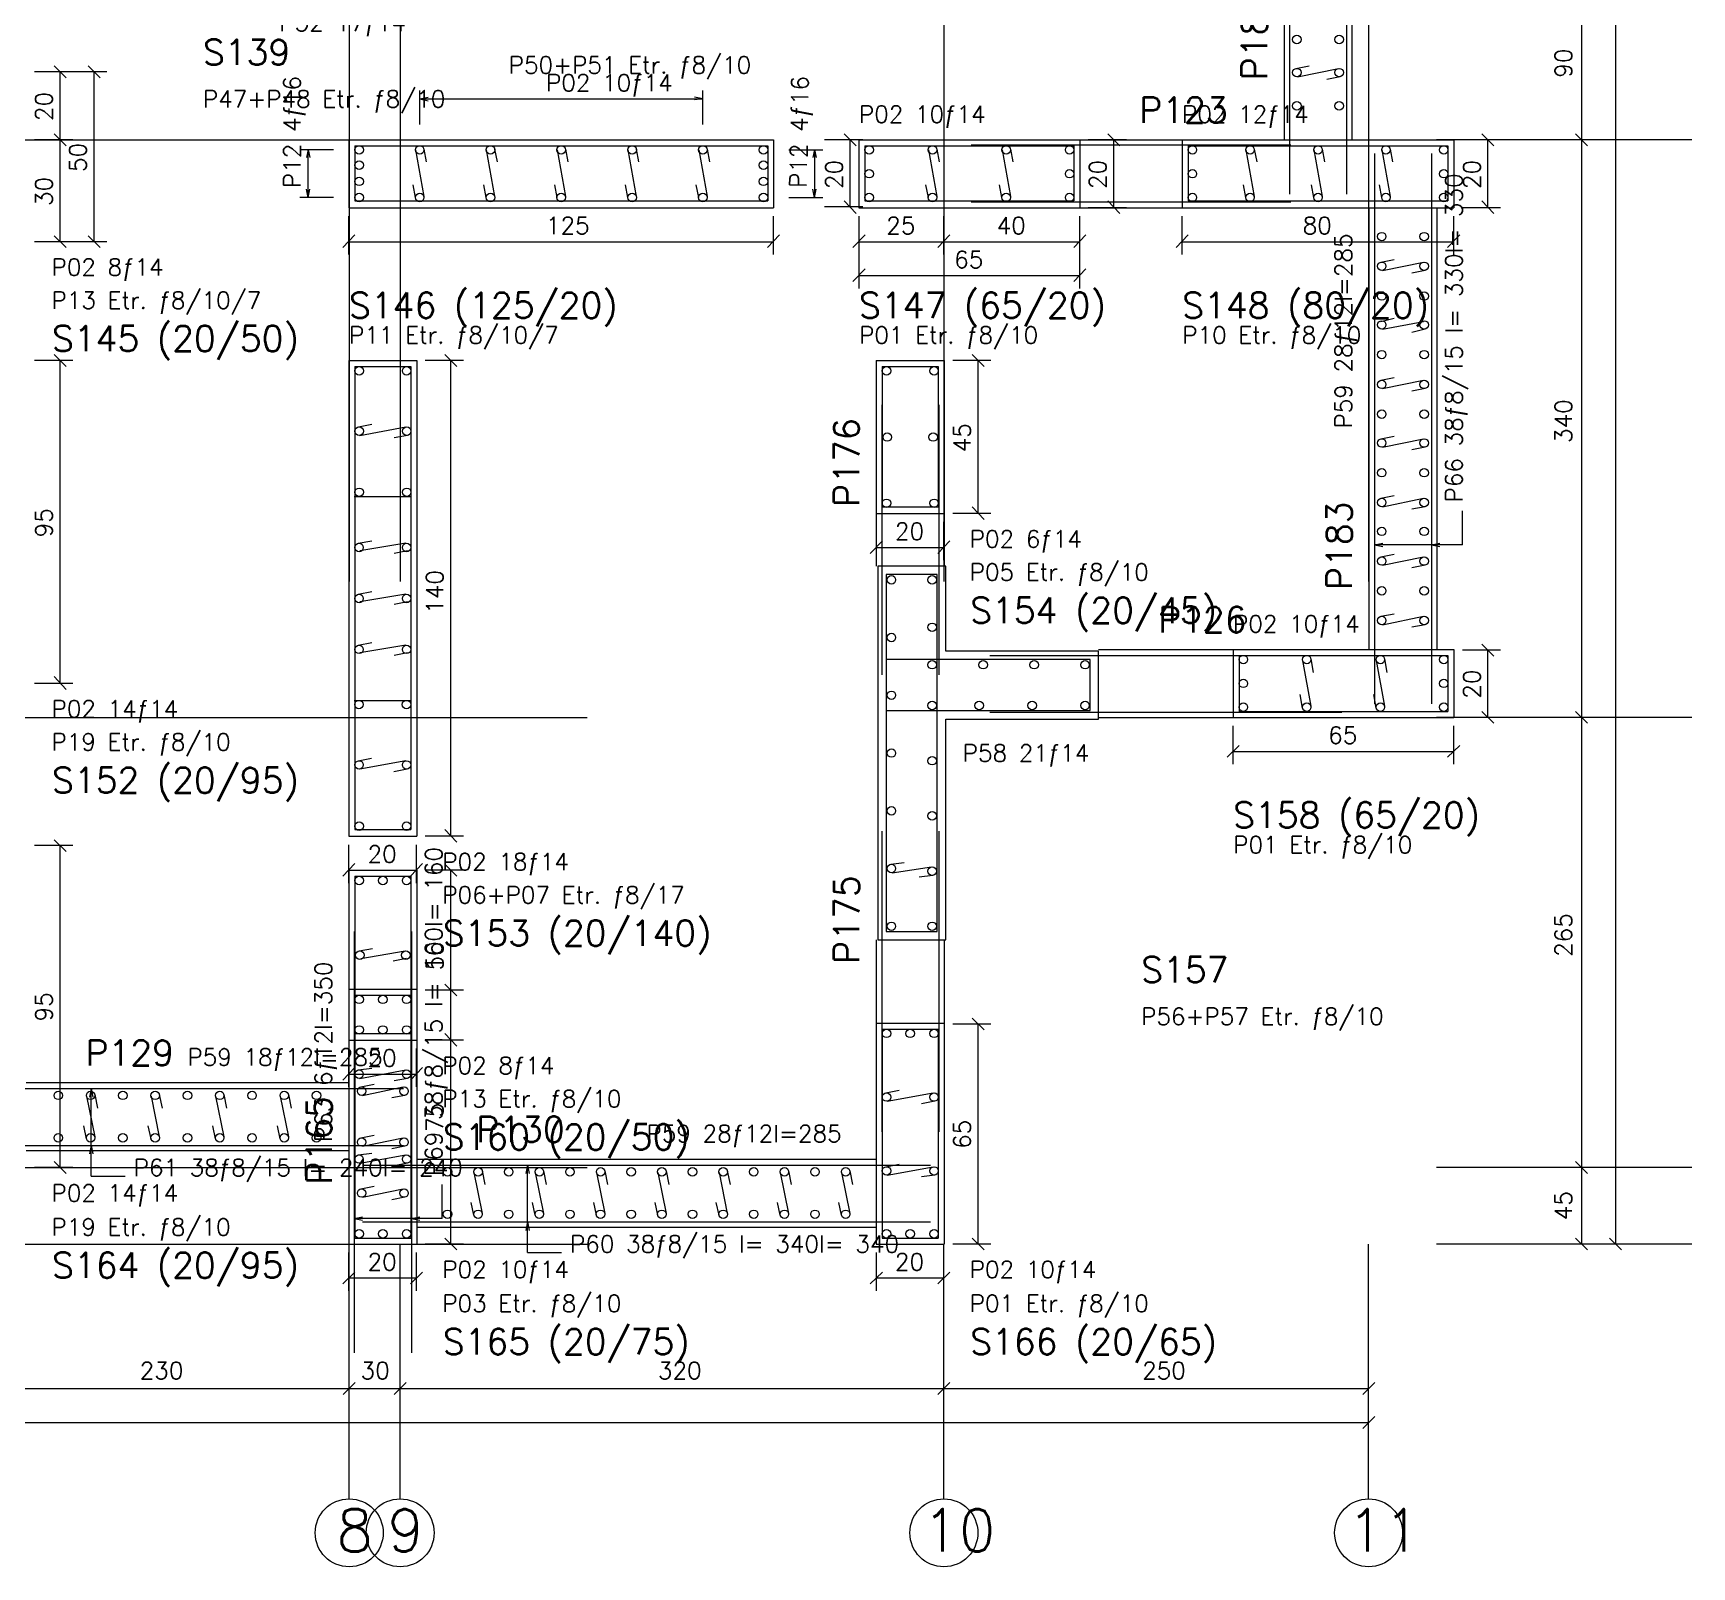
# Model space of a CAD drawing. Header units: inches. Extents: x -0.21 to 0.83, y 0.75 to 2.02.
# Drawn here: x 0.1366 to 0.3319, y 1.4844 to 1.665 of the extents above; entities that cross this region are included whole.
import ezdxf

# ---------------------------------------------------------------- set-up
doc = ezdxf.new("R2010")
doc.units = ezdxf.units.IN
doc.header["$MEASUREMENT"] = 0
doc.linetypes.add('CENTER', pattern=[0.0065, 0.002, -0.001, 0.0005, -0.001, 0.002])
for name, color, linetype, lineweight in [('DONATI', 84, 'Continuous', 0), ('OLCU', 1, 'Continuous', 0), ('PENC2', 1, 'Continuous', 0), ('PENC3', 5, 'Continuous', 0), ('PENC4', 84, 'Continuous', 0), ('PEND2', 1, 'CENTER', 0)]:
    doc.layers.add(name, color=color, linetype=linetype, lineweight=lineweight)
doc.styles.add('RomanSTA', font='RomanSTA')

msp = doc.modelspace()

# ---------------------------------------------------------------- linework, layer by layer
at = {"layer": 'DONATI', "linetype": 'Continuous'}
for p, q in [((0.2845, 1.71382), (0.2845, 1.64602)), ((0.29122, 1.71382), (0.29122, 1.64602)), ((0.24702, 1.65182), (0.28466, 1.65182)), ((0.17449, 1.65172), (0.17449, 1.64522)), ((0.17449, 1.65172), (0.22308, 1.65172)), ((0.22308, 1.65172), (0.22308, 1.64522)), ((0.23453, 1.65172), (0.23453, 1.64522)), ((0.23453, 1.65172), (0.25912, 1.65172)), ((0.25912, 1.65172), (0.25912, 1.64522)), ((0.27257, 1.65172), (0.27257, 1.64522)), ((0.27257, 1.65172), (0.30316, 1.65172)), ((0.2945, 1.65082), (0.2945, 1.58602)), ((0.30122, 1.65082), (0.30122, 1.58602)), ((0.30316, 1.65172), (0.30316, 1.64522)), ((0.17449, 1.64522), (0.22308, 1.64522)), ((0.23453, 1.64522), (0.25912, 1.64522)), ((0.24702, 1.64512), (0.28466, 1.64512)), ((0.27257, 1.64522), (0.30316, 1.64522)), ((0.17449, 1.62572), (0.17449, 1.57122)), ((0.17449, 1.62572), (0.18108, 1.62572)), ((0.18108, 1.62572), (0.18108, 1.57122)), ((0.23657, 1.62572), (0.23657, 1.60922)), ((0.23657, 1.62572), (0.24316, 1.62572)), ((0.24316, 1.62572), (0.24316, 1.60922)), ((0.2365, 1.62122), (0.2365, 1.58942)), ((0.24322, 1.62122), (0.24322, 1.58942)), ((0.17442, 1.61042), (0.18114, 1.61042)), ((0.23657, 1.60922), (0.24316, 1.60922)), ((0.24304, 1.60122), (0.23704, 1.60122)), ((0.23704, 1.60122), (0.23704, 1.55922)), ((0.24304, 1.55922), (0.24304, 1.60122)), ((0.24924, 1.59172), (0.29066, 1.59172)), ((0.27857, 1.59172), (0.27857, 1.58512)), ((0.27857, 1.59172), (0.30316, 1.59172)), ((0.30316, 1.59172), (0.30316, 1.58512)), ((0.26104, 1.59122), (0.23704, 1.59122)), ((0.26104, 1.58522), (0.26104, 1.59122)), ((0.17442, 1.58642), (0.18114, 1.58642)), ((0.23704, 1.58522), (0.26104, 1.58522)), ((0.24924, 1.58502), (0.29066, 1.58502)), ((0.27857, 1.58512), (0.30316, 1.58512)), ((0.17449, 1.57122), (0.18108, 1.57122)), ((0.2365, 1.57102), (0.2365, 1.53562)), ((0.24322, 1.57102), (0.24322, 1.53562)), ((0.17449, 1.56572), (0.17449, 1.54722)), ((0.17449, 1.56572), (0.18108, 1.56572)), ((0.18108, 1.56572), (0.18108, 1.54722)), ((0.17442, 1.55922), (0.17442, 1.50962)), ((0.18114, 1.55922), (0.18114, 1.50962)), ((0.23704, 1.55922), (0.24304, 1.55922)), ((0.17449, 1.55172), (0.17449, 1.52312)), ((0.17449, 1.55172), (0.18108, 1.55172)), ((0.18108, 1.55172), (0.18108, 1.52312)), ((0.17449, 1.54722), (0.18108, 1.54722)), ((0.23657, 1.54772), (0.23657, 1.52312)), ((0.23657, 1.54772), (0.24316, 1.54772)), ((0.24316, 1.54772), (0.24316, 1.52312)), ((0.12938, 1.54072), (0.18022, 1.54072)), ((0.12938, 1.53402), (0.18022, 1.53402)), ((0.17538, 1.53172), (0.24226, 1.53172)), ((0.17538, 1.52502), (0.24226, 1.52502)), ((0.17449, 1.52312), (0.18108, 1.52312)), ((0.23657, 1.52312), (0.24316, 1.52312))]:
    msp.add_line(p, q, dxfattribs=at)
at = {"layer": 'DONATI'}
for centre in [(0.28536, 1.66422), (0.29036, 1.66422), (0.28536, 1.66032), (0.29036, 1.66032), (0.28536, 1.65642), (0.29036, 1.65642), (0.17499, 1.65122), (0.17499, 1.64942), (0.18212, 1.65122), (0.19045, 1.65122), (0.19878, 1.65122), (0.20712, 1.65122), (0.21545, 1.65122), (0.22258, 1.65122), (0.22258, 1.64942), (0.23503, 1.65122), (0.24249, 1.65122), (0.25116, 1.65122), (0.25862, 1.65122), (0.27307, 1.65122), (0.27986, 1.65122), (0.28786, 1.65122), (0.29586, 1.65122), (0.30266, 1.65122), (0.17499, 1.64752), (0.22258, 1.64752), (0.23503, 1.64842), (0.25862, 1.64842), (0.27307, 1.64842), (0.30266, 1.64842), (0.17499, 1.64562), (0.18212, 1.64562), (0.19045, 1.64562), (0.19878, 1.64562), (0.20712, 1.64562), (0.21545, 1.64562), (0.22258, 1.64562), (0.23503, 1.64562), (0.24249, 1.64562), (0.25116, 1.64562), (0.25862, 1.64562), (0.27307, 1.64562), (0.27986, 1.64562), (0.28786, 1.64562), (0.29586, 1.64562), (0.30266, 1.64562), (0.29536, 1.64102), (0.30036, 1.64102), (0.29536, 1.63752), (0.30036, 1.63752), (0.29536, 1.63402), (0.30036, 1.63402), (0.29536, 1.63062), (0.30036, 1.63062), (0.29536, 1.62712), (0.30036, 1.62712), (0.17499, 1.62522), (0.18058, 1.62522), (0.23707, 1.62522), (0.24266, 1.62522), (0.29536, 1.62362), (0.30036, 1.62362), (0.29536, 1.62012), (0.30036, 1.62012), (0.17499, 1.61812), (0.18059, 1.61812), (0.23716, 1.61742), (0.24256, 1.61742), (0.29536, 1.61672), (0.30036, 1.61672), (0.29536, 1.61322), (0.30036, 1.61322), (0.175, 1.61092), (0.18059, 1.61092), (0.23707, 1.60962), (0.24266, 1.60962), (0.29536, 1.60972), (0.30036, 1.60972), (0.17498, 1.60442), (0.18058, 1.60442), (0.29536, 1.60632), (0.30036, 1.60632), (0.29536, 1.60282), (0.30036, 1.60282), (0.23764, 1.60062), (0.24244, 1.60062), (0.29536, 1.59932), (0.30036, 1.59932), (0.17498, 1.59842), (0.18058, 1.59842), (0.24244, 1.59502), (0.29536, 1.59582), (0.30036, 1.59582), (0.23764, 1.59382), (0.17498, 1.59242), (0.18058, 1.59242), (0.27907, 1.59122), (0.28653, 1.59122), (0.2952, 1.59122), (0.30266, 1.59122), (0.24244, 1.59062), (0.24844, 1.59062), (0.25444, 1.59062), (0.26044, 1.59062), (0.23764, 1.58702), (0.27907, 1.58842), (0.30266, 1.58842), (0.17497, 1.58592), (0.18057, 1.58592), (0.24244, 1.58582), (0.24798, 1.58582), (0.25421, 1.58582), (0.26044, 1.58582), (0.27907, 1.58562), (0.28653, 1.58562), (0.2952, 1.58562), (0.30266, 1.58562), (0.23764, 1.58022), (0.24244, 1.57932), (0.17498, 1.57882), (0.18058, 1.57882), (0.23764, 1.57342), (0.17499, 1.57162), (0.18058, 1.57162), (0.24244, 1.57282), (0.23764, 1.56662), (0.24244, 1.56632), (0.17499, 1.56522), (0.17778, 1.56522), (0.18058, 1.56522), (0.23764, 1.55982), (0.24244, 1.55982), (0.17508, 1.55642), (0.18048, 1.55642), (0.17499, 1.55122), (0.17778, 1.55122), (0.18058, 1.55122), (0.17499, 1.54762), (0.17778, 1.54762), (0.18058, 1.54762), (0.23707, 1.54722), (0.23986, 1.54722), (0.24266, 1.54722), (0.17498, 1.54242), (0.18058, 1.54242), (0.17528, 1.54042), (0.18028, 1.54042), (0.13958, 1.53992), (0.14338, 1.53992), (0.14718, 1.53992), (0.15098, 1.53992), (0.15478, 1.53992), (0.15858, 1.53992), (0.16238, 1.53992), (0.16618, 1.53992), (0.16998, 1.53992), (0.23706, 1.53972), (0.24266, 1.53972), (0.13958, 1.53492), (0.14338, 1.53492), (0.14718, 1.53492), (0.15098, 1.53492), (0.15478, 1.53492), (0.15858, 1.53492), (0.16238, 1.53492), (0.16618, 1.53492), (0.16998, 1.53492), (0.17528, 1.53442), (0.18028, 1.53442), (0.17498, 1.53242), (0.18058, 1.53242), (0.18539, 1.53092), (0.189, 1.53092), (0.1926, 1.53092), (0.19621, 1.53092), (0.19981, 1.53092), (0.20342, 1.53092), (0.20702, 1.53092), (0.21063, 1.53092), (0.21423, 1.53092), (0.21784, 1.53092), (0.22144, 1.53092), (0.22505, 1.53092), (0.22865, 1.53092), (0.23226, 1.53092), (0.23706, 1.53102), (0.24266, 1.53102), (0.17528, 1.52842), (0.18028, 1.52842), (0.18539, 1.52592), (0.18899, 1.52592), (0.1926, 1.52592), (0.1962, 1.52592), (0.19981, 1.52592), (0.20341, 1.52592), (0.20702, 1.52592), (0.21063, 1.52592), (0.21423, 1.52592), (0.21784, 1.52592), (0.22144, 1.52592), (0.22505, 1.52592), (0.22865, 1.52592), (0.23226, 1.52592), (0.17499, 1.52362), (0.17778, 1.52362), (0.18058, 1.52362), (0.23707, 1.52362), (0.23986, 1.52362), (0.24266, 1.52362)]:
    msp.add_circle(centre, 0.0005, dxfattribs=at)
at = {"layer": 'OLCU', "linetype": 'Continuous'}
for p, q in [((0.32286, 1.90042), (0.32286, 1.52242)), ((0.31886, 1.67042), (0.31886, 1.65242)), ((0.14128, 1.66042), (0.13678, 1.66042)), ((0.14049, 1.65972), (0.13908, 1.66112)), ((0.13978, 1.65242), (0.13978, 1.66042)), ((0.14528, 1.66042), (0.14078, 1.66042)), ((0.14449, 1.65972), (0.14308, 1.66112)), ((0.14378, 1.64042), (0.14378, 1.66042)), ((0.18212, 1.65422), (0.18212, 1.65822)), ((0.21545, 1.65422), (0.21545, 1.65822)), ((0.18212, 1.65722), (0.1831, 1.65742)), ((0.18212, 1.65722), (0.21545, 1.65722)), ((0.18212, 1.65722), (0.1831, 1.65702)), ((0.21545, 1.65722), (0.21447, 1.65742)), ((0.21545, 1.65722), (0.21447, 1.65712)), ((0.14128, 1.65242), (0.13678, 1.65242)), ((0.14049, 1.65172), (0.13908, 1.65312)), ((0.13978, 1.64042), (0.13978, 1.65242)), ((0.23428, 1.65242), (0.22978, 1.65242)), ((0.23349, 1.65172), (0.23208, 1.65312)), ((0.23278, 1.64452), (0.23278, 1.65242)), ((0.26532, 1.65242), (0.26082, 1.65242)), ((0.26453, 1.65172), (0.26312, 1.65312)), ((0.26382, 1.64442), (0.26382, 1.65242)), ((0.30936, 1.65242), (0.30486, 1.65242)), ((0.30857, 1.65172), (0.30716, 1.65312)), ((0.30786, 1.64442), (0.30786, 1.65242)), ((0.32036, 1.65242), (0.31586, 1.65242)), ((0.31957, 1.65172), (0.31816, 1.65312)), ((0.31886, 1.65242), (0.31886, 1.58442)), ((0.17199, 1.65122), (0.16799, 1.65122)), ((0.16899, 1.65122), (0.16879, 1.65032)), ((0.16899, 1.64562), (0.16899, 1.65122)), ((0.16899, 1.65122), (0.16918, 1.65032)), ((0.22558, 1.65122), (0.22958, 1.65122)), ((0.22858, 1.65122), (0.22838, 1.65032)), ((0.22858, 1.65122), (0.22858, 1.64562)), ((0.22858, 1.65122), (0.22877, 1.65032)), ((0.16899, 1.64562), (0.16879, 1.64662)), ((0.16899, 1.64562), (0.16918, 1.64662)), ((0.22858, 1.64562), (0.22839, 1.64662)), ((0.22858, 1.64562), (0.22878, 1.64662)), ((0.17199, 1.64562), (0.16799, 1.64562)), ((0.22558, 1.64562), (0.22958, 1.64562)), ((0.23428, 1.64452), (0.22978, 1.64452)), ((0.23349, 1.64372), (0.23208, 1.64522)), ((0.26532, 1.64442), (0.26082, 1.64442)), ((0.26453, 1.64372), (0.26312, 1.64522)), ((0.30936, 1.64442), (0.30486, 1.64442)), ((0.30857, 1.64372), (0.30716, 1.64522)), ((0.17379, 1.63892), (0.17379, 1.64342)), ((0.22375, 1.63892), (0.22375, 1.64342)), ((0.23383, 1.63892), (0.23383, 1.64342)), ((0.24383, 1.63892), (0.24383, 1.64342)), ((0.25983, 1.63892), (0.25983, 1.64342)), ((0.27187, 1.63892), (0.27187, 1.64342)), ((0.30383, 1.63892), (0.30383, 1.64342)), ((0.14128, 1.64042), (0.13678, 1.64042)), ((0.14049, 1.63972), (0.13908, 1.64112)), ((0.14528, 1.64042), (0.14078, 1.64042)), ((0.14449, 1.63972), (0.14308, 1.64112)), ((0.17308, 1.63972), (0.1745, 1.64122)), ((0.17379, 1.64042), (0.22375, 1.64042)), ((0.22304, 1.63972), (0.22446, 1.64122)), ((0.23312, 1.63972), (0.23454, 1.64122)), ((0.23383, 1.64042), (0.24383, 1.64042)), ((0.24312, 1.63972), (0.24454, 1.64122)), ((0.24383, 1.64042), (0.25983, 1.64042)), ((0.25912, 1.63972), (0.26054, 1.64122)), ((0.27116, 1.63972), (0.27258, 1.64122)), ((0.27187, 1.64042), (0.30383, 1.64042)), ((0.30312, 1.63972), (0.30454, 1.64122)), ((0.23383, 1.63492), (0.23383, 1.63942)), ((0.25983, 1.63492), (0.25983, 1.63942)), ((0.23312, 1.63572), (0.23454, 1.63722)), ((0.23383, 1.63642), (0.25983, 1.63642)), ((0.25912, 1.63572), (0.26054, 1.63722)), ((0.14128, 1.62642), (0.13678, 1.62642)), ((0.14049, 1.62572), (0.13908, 1.62712)), ((0.13978, 1.58842), (0.13978, 1.62642)), ((0.18728, 1.62642), (0.18278, 1.62642)), ((0.18649, 1.62572), (0.18508, 1.62712)), ((0.18578, 1.57042), (0.18578, 1.62642)), ((0.24936, 1.62642), (0.24486, 1.62642)), ((0.24857, 1.62572), (0.24716, 1.62712)), ((0.24786, 1.60842), (0.24786, 1.62642)), ((0.24857, 1.60772), (0.24716, 1.60922)), ((0.23587, 1.60292), (0.23587, 1.60742)), ((0.24383, 1.60292), (0.24383, 1.60742)), ((0.24936, 1.60842), (0.24486, 1.60842)), ((0.23516, 1.60372), (0.23658, 1.60522)), ((0.24312, 1.60372), (0.24454, 1.60522)), ((0.2945, 1.60472), (0.29548, 1.60492)), ((0.30122, 1.60472), (0.3022, 1.60492)), ((0.23587, 1.60442), (0.24383, 1.60442)), ((0.2945, 1.60472), (0.29548, 1.60452)), ((0.30122, 1.60472), (0.3022, 1.60452)), ((0.30936, 1.59232), (0.30486, 1.59232)), ((0.30857, 1.59162), (0.30716, 1.59302)), ((0.30786, 1.58442), (0.30786, 1.59232)), ((0.14128, 1.58842), (0.13678, 1.58842)), ((0.14049, 1.58772), (0.13908, 1.58922)), ((0.30936, 1.58442), (0.30486, 1.58442)), ((0.30857, 1.58372), (0.30716, 1.58512)), ((0.32036, 1.58442), (0.31586, 1.58442)), ((0.31957, 1.58372), (0.31816, 1.58512)), ((0.31886, 1.58442), (0.31886, 1.53142)), ((0.27787, 1.57892), (0.27787, 1.58342)), ((0.30383, 1.57892), (0.30383, 1.58342)), ((0.27716, 1.57972), (0.27858, 1.58112)), ((0.27787, 1.58042), (0.30383, 1.58042)), ((0.30312, 1.57972), (0.30454, 1.58112)), ((0.14049, 1.56862), (0.13908, 1.57002)), ((0.18728, 1.57042), (0.18278, 1.57042)), ((0.18649, 1.56972), (0.18508, 1.57122)), ((0.14128, 1.56932), (0.13678, 1.56932)), ((0.13978, 1.53142), (0.13978, 1.56932)), ((0.17379, 1.56492), (0.17379, 1.56942)), ((0.18175, 1.56492), (0.18175, 1.56942)), ((0.17308, 1.56572), (0.1745, 1.56722)), ((0.17379, 1.56642), (0.18175, 1.56642)), ((0.18104, 1.56572), (0.18246, 1.56722)), ((0.18728, 1.56642), (0.18278, 1.56642)), ((0.18649, 1.56572), (0.18508, 1.56712)), ((0.18578, 1.54642), (0.18578, 1.56642)), ((0.18728, 1.55232), (0.18278, 1.55232)), ((0.18649, 1.55162), (0.18508, 1.55302)), ((0.18578, 1.52242), (0.18578, 1.55232)), ((0.24936, 1.54832), (0.24486, 1.54832)), ((0.24857, 1.54762), (0.24716, 1.54902)), ((0.24786, 1.52242), (0.24786, 1.54832)), ((0.18728, 1.54642), (0.18278, 1.54642)), ((0.18649, 1.54572), (0.18508, 1.54722)), ((0.17379, 1.54092), (0.17379, 1.54542)), ((0.18175, 1.54092), (0.18175, 1.54542)), ((0.17308, 1.54172), (0.1745, 1.54322)), ((0.18104, 1.54172), (0.18246, 1.54322)), ((0.14345, 1.54072), (0.14325, 1.53972)), ((0.14345, 1.54072), (0.14364, 1.53972)), ((0.17379, 1.54242), (0.18175, 1.54242)), ((0.14345, 1.53402), (0.14326, 1.53302)), ((0.14345, 1.53402), (0.14365, 1.53302)), ((0.14128, 1.53142), (0.13678, 1.53142)), ((0.14049, 1.53072), (0.13908, 1.53212)), ((0.19481, 1.53172), (0.19461, 1.53072)), ((0.19481, 1.53172), (0.195, 1.53072)), ((0.32036, 1.53142), (0.31586, 1.53142)), ((0.31957, 1.53072), (0.31816, 1.53212)), ((0.31886, 1.53142), (0.31886, 1.52242)), ((0.17442, 1.52542), (0.1754, 1.52562)), ((0.17442, 1.52542), (0.1754, 1.52522)), ((0.18114, 1.52542), (0.18212, 1.52562)), ((0.18114, 1.52542), (0.18212, 1.52522)), ((0.19481, 1.52502), (0.19462, 1.52402)), ((0.19481, 1.52502), (0.19501, 1.52402)), ((0.18649, 1.52172), (0.18508, 1.52312)), ((0.24857, 1.52172), (0.24716, 1.52312)), ((0.31957, 1.52172), (0.31816, 1.52312)), ((0.32357, 1.52172), (0.32216, 1.52312)), ((0.17379, 1.51692), (0.17379, 1.52142)), ((0.18175, 1.51692), (0.18175, 1.52142)), ((0.18728, 1.52242), (0.18278, 1.52242)), ((0.23587, 1.51692), (0.23587, 1.52142)), ((0.24383, 1.51692), (0.24383, 1.52142)), ((0.24936, 1.52242), (0.24486, 1.52242)), ((0.32036, 1.52242), (0.31586, 1.52242)), ((0.32436, 1.52242), (0.31986, 1.52242)), ((0.17308, 1.51772), (0.1745, 1.51912)), ((0.18104, 1.51772), (0.18246, 1.51912)), ((0.23516, 1.51772), (0.23658, 1.51912)), ((0.24312, 1.51772), (0.24454, 1.51912)), ((0.17379, 1.51842), (0.18175, 1.51842)), ((0.23587, 1.51842), (0.24383, 1.51842)), ((0.17382, 1.50392), (0.17382, 1.50842)), ((0.17982, 1.50392), (0.17982, 1.50842)), ((0.24382, 1.50392), (0.24382, 1.50842)), ((0.29382, 1.50392), (0.29382, 1.50842)), ((0.12782, 1.50542), (0.17382, 1.50542)), ((0.17312, 1.50472), (0.17453, 1.50612)), ((0.17382, 1.50542), (0.17982, 1.50542)), ((0.17912, 1.50472), (0.18053, 1.50612)), ((0.17982, 1.50542), (0.24382, 1.50542)), ((0.24312, 1.50472), (0.24453, 1.50612)), ((0.24382, 1.50542), (0.29382, 1.50542)), ((0.29312, 1.50472), (0.29453, 1.50612)), ((0.29382, 1.49992), (0.29382, 1.50442)), ((0.29312, 1.50072), (0.29453, 1.50212)), ((-0.09018, 1.50142), (0.29382, 1.50142))]:
    msp.add_line(p, q, dxfattribs=at)
at = {"layer": 'PENC2', "linetype": 'Continuous'}
for p, q in [((0.30486, 1.60472), (0.30486, 1.60872)), ((0.30486, 1.60472), (0.2945, 1.60472)), ((0.14345, 1.53042), (0.14345, 1.54072)), ((0.19481, 1.52142), (0.19481, 1.53172)), ((0.14345, 1.53042), (0.14745, 1.53042)), ((0.18478, 1.52542), (0.18478, 1.52942)), ((0.18478, 1.52542), (0.17442, 1.52542)), ((0.19481, 1.52142), (0.19881, 1.52142))]:
    msp.add_line(p, q, dxfattribs=at)
at = {"layer": 'PENC3', "linetype": 'Continuous'}
for p, q in [((0.28386, 1.70742), (0.28386, 1.65242)), ((0.29186, 1.70742), (0.29186, 1.65242)), ((0.28526, 1.66082), (0.28683, 1.66112)), ((0.28546, 1.65982), (0.29026, 1.66082)), ((0.29046, 1.65982), (0.2889, 1.65952)), ((0.17378, 1.65242), (0.17378, 1.64442)), ((0.17378, 1.65242), (0.22378, 1.65242)), ((0.22378, 1.65242), (0.22378, 1.64442)), ((0.23382, 1.65242), (0.23382, 1.64442)), ((0.23382, 1.65242), (0.25982, 1.65242)), ((0.25982, 1.65242), (0.25982, 1.64442)), ((0.25982, 1.65242), (0.27186, 1.65242)), ((0.27186, 1.65242), (0.27186, 1.64442)), ((0.27186, 1.65242), (0.30386, 1.65242)), ((0.30386, 1.65242), (0.30386, 1.64442)), ((0.18163, 1.65122), (0.18261, 1.64572)), ((0.18261, 1.65132), (0.18289, 1.64982)), ((0.18996, 1.65122), (0.19094, 1.64572)), ((0.19094, 1.65132), (0.19123, 1.64982)), ((0.19829, 1.65122), (0.19927, 1.64572)), ((0.19928, 1.65132), (0.19956, 1.64982)), ((0.20663, 1.65122), (0.20761, 1.64572)), ((0.20761, 1.65132), (0.20789, 1.64982)), ((0.21496, 1.65122), (0.21594, 1.64572)), ((0.21594, 1.65132), (0.21623, 1.64982)), ((0.242, 1.65122), (0.24298, 1.64572)), ((0.24298, 1.65132), (0.24327, 1.64982)), ((0.25067, 1.65122), (0.25165, 1.64572)), ((0.25165, 1.65132), (0.25194, 1.64982)), ((0.27937, 1.65122), (0.28035, 1.64572)), ((0.28036, 1.65132), (0.28064, 1.64982)), ((0.28737, 1.65122), (0.28835, 1.64572)), ((0.28836, 1.65132), (0.28864, 1.64982)), ((0.29537, 1.65122), (0.29635, 1.64572)), ((0.29636, 1.65132), (0.29664, 1.64982)), ((0.18162, 1.64562), (0.18134, 1.64712)), ((0.18996, 1.64562), (0.18967, 1.64712)), ((0.19829, 1.64562), (0.19801, 1.64712)), ((0.20662, 1.64562), (0.20634, 1.64712)), ((0.21496, 1.64562), (0.21467, 1.64712)), ((0.242, 1.64562), (0.24171, 1.64712)), ((0.25066, 1.64562), (0.25038, 1.64712)), ((0.27937, 1.64562), (0.27909, 1.64712)), ((0.28737, 1.64562), (0.28709, 1.64712)), ((0.29537, 1.64562), (0.29509, 1.64712)), ((0.17378, 1.64442), (0.22378, 1.64442)), ((0.23382, 1.64442), (0.25982, 1.64442)), ((0.25982, 1.64442), (0.27186, 1.64442)), ((0.27186, 1.64442), (0.30386, 1.64442)), ((0.29386, 1.64442), (0.29386, 1.59242)), ((0.30186, 1.64442), (0.30186, 1.59242)), ((0.29526, 1.63802), (0.29683, 1.63832)), ((0.29546, 1.63702), (0.30026, 1.63802)), ((0.30046, 1.63702), (0.2989, 1.63672)), ((0.29526, 1.63102), (0.29683, 1.63142)), ((0.29546, 1.63012), (0.30026, 1.63102)), ((0.30046, 1.63012), (0.2989, 1.62972)), ((0.17378, 1.62642), (0.17378, 1.57042)), ((0.17378, 1.62642), (0.18178, 1.62642)), ((0.18178, 1.62642), (0.18178, 1.57042)), ((0.23586, 1.62642), (0.23586, 1.60842)), ((0.23586, 1.62642), (0.24386, 1.62642)), ((0.24386, 1.62642), (0.24386, 1.60842)), ((0.29526, 1.62412), (0.29683, 1.62442)), ((0.29546, 1.62312), (0.30026, 1.62412)), ((0.30046, 1.62312), (0.2989, 1.62282)), ((0.1749, 1.61862), (0.17648, 1.61892)), ((0.17508, 1.61762), (0.1805, 1.61862)), ((0.18068, 1.61762), (0.1791, 1.61732)), ((0.29526, 1.61722), (0.29683, 1.61752)), ((0.29546, 1.61622), (0.30026, 1.61722)), ((0.30046, 1.61622), (0.2989, 1.61592)), ((0.29526, 1.61022), (0.29683, 1.61052)), ((0.29546, 1.60922), (0.30026, 1.61022)), ((0.30046, 1.60922), (0.2989, 1.60892)), ((0.23586, 1.60842), (0.24386, 1.60842)), ((0.23586, 1.60842), (0.23586, 1.60222)), ((0.24386, 1.60842), (0.24386, 1.60222)), ((0.17489, 1.60492), (0.17647, 1.60522)), ((0.18049, 1.60492), (0.17507, 1.60402)), ((0.18067, 1.60402), (0.1791, 1.60372)), ((0.29526, 1.60332), (0.29683, 1.60362)), ((0.29546, 1.60232), (0.30026, 1.60332)), ((0.24404, 1.60222), (0.23604, 1.60222)), ((0.23604, 1.60222), (0.23604, 1.55822)), ((0.24404, 1.59222), (0.24404, 1.60222)), ((0.30046, 1.60232), (0.2989, 1.60202)), ((0.17489, 1.59892), (0.17647, 1.59922)), ((0.18049, 1.59892), (0.17507, 1.59802)), ((0.18067, 1.59802), (0.1791, 1.59772)), ((0.29526, 1.59632), (0.29683, 1.59662)), ((0.29546, 1.59532), (0.30026, 1.59632)), ((0.30046, 1.59532), (0.2989, 1.59502)), ((0.17489, 1.59292), (0.17647, 1.59322)), ((0.18049, 1.59292), (0.17507, 1.59202)), ((0.18067, 1.59202), (0.1791, 1.59172)), ((0.26204, 1.59222), (0.24404, 1.59222)), ((0.26204, 1.59242), (0.27786, 1.59242)), ((0.26204, 1.58422), (0.26204, 1.59222)), ((0.27786, 1.59242), (0.27786, 1.58442)), ((0.27786, 1.59242), (0.30386, 1.59242)), ((0.28702, 1.59132), (0.28731, 1.58972)), ((0.29569, 1.59132), (0.29598, 1.58972)), ((0.30386, 1.59242), (0.30386, 1.58442)), ((0.28604, 1.59112), (0.28702, 1.58572)), ((0.29471, 1.59112), (0.29569, 1.58572)), ((0.28604, 1.58552), (0.28575, 1.58712)), ((0.2947, 1.58552), (0.29442, 1.58712)), ((0.24404, 1.55822), (0.24404, 1.58422)), ((0.24404, 1.58422), (0.26204, 1.58422)), ((0.26204, 1.58442), (0.27786, 1.58442)), ((0.27786, 1.58442), (0.30386, 1.58442)), ((0.17489, 1.57932), (0.17646, 1.57962)), ((0.18049, 1.57932), (0.17507, 1.57832)), ((0.18066, 1.57832), (0.17909, 1.57802)), ((0.17378, 1.57042), (0.18178, 1.57042)), ((0.17378, 1.56642), (0.17378, 1.54642)), ((0.17378, 1.56642), (0.18178, 1.56642)), ((0.18178, 1.56642), (0.18178, 1.54642)), ((0.23757, 1.56712), (0.23915, 1.56732)), ((0.23772, 1.56612), (0.24237, 1.56682)), ((0.24252, 1.56582), (0.24093, 1.56562)), ((0.23586, 1.55822), (0.23586, 1.54842)), ((0.23604, 1.55822), (0.24404, 1.55822)), ((0.24386, 1.55822), (0.24386, 1.54842)), ((0.17499, 1.55692), (0.17656, 1.55722)), ((0.17518, 1.55602), (0.18039, 1.55692)), ((0.18058, 1.55602), (0.179, 1.55572)), ((0.17378, 1.55242), (0.17378, 1.52242)), ((0.17378, 1.55242), (0.18178, 1.55242)), ((0.18178, 1.55242), (0.18178, 1.52242)), ((0.23586, 1.54842), (0.23586, 1.52242)), ((0.23586, 1.54842), (0.24386, 1.54842)), ((0.24386, 1.54842), (0.24386, 1.52242)), ((0.17378, 1.54642), (0.18178, 1.54642)), ((0.17378, 1.54642), (0.17378, 1.52242)), ((0.18178, 1.54642), (0.18178, 1.52242)), ((0.17489, 1.54292), (0.17647, 1.54312)), ((0.17507, 1.54192), (0.18049, 1.54292)), ((0.13578, 1.54142), (0.17378, 1.54142)), ((0.17518, 1.54092), (0.17675, 1.54122)), ((0.17538, 1.53992), (0.18018, 1.54092)), ((0.18067, 1.54192), (0.1791, 1.54162)), ((0.23697, 1.54022), (0.23855, 1.54052)), ((0.14289, 1.53982), (0.14387, 1.53502)), ((0.14387, 1.54002), (0.14419, 1.53842)), ((0.15049, 1.53982), (0.15147, 1.53502)), ((0.15147, 1.54002), (0.15179, 1.53842)), ((0.15809, 1.53982), (0.15907, 1.53502)), ((0.15907, 1.54002), (0.15939, 1.53842)), ((0.16569, 1.53982), (0.16667, 1.53502)), ((0.16667, 1.54002), (0.16699, 1.53842)), ((0.18038, 1.53992), (0.17882, 1.53962)), ((0.23715, 1.53922), (0.24257, 1.54022)), ((0.24275, 1.53922), (0.24118, 1.53892)), ((0.14289, 1.53482), (0.14257, 1.53632)), ((0.15049, 1.53482), (0.15017, 1.53632)), ((0.15809, 1.53482), (0.15777, 1.53632)), ((0.16569, 1.53482), (0.16537, 1.53632)), ((0.17518, 1.53492), (0.17675, 1.53522)), ((0.17538, 1.53392), (0.18018, 1.53492)), ((0.13578, 1.53342), (0.17378, 1.53342)), ((0.17489, 1.53292), (0.17647, 1.53312)), ((0.17507, 1.53192), (0.18049, 1.53292)), ((0.18038, 1.53392), (0.17882, 1.53362)), ((0.18067, 1.53192), (0.1791, 1.53162)), ((0.18178, 1.53242), (0.23586, 1.53242)), ((0.18851, 1.53082), (0.18948, 1.52602)), ((0.18949, 1.53102), (0.1898, 1.52942)), ((0.19572, 1.53082), (0.19669, 1.52602)), ((0.1967, 1.53102), (0.19702, 1.52942)), ((0.20293, 1.53082), (0.2039, 1.52602)), ((0.20391, 1.53102), (0.20423, 1.52942)), ((0.21014, 1.53082), (0.21112, 1.52602)), ((0.21112, 1.53102), (0.21144, 1.52942)), ((0.21735, 1.53082), (0.21833, 1.52602)), ((0.21833, 1.53102), (0.21865, 1.52942)), ((0.22456, 1.53082), (0.22554, 1.52602)), ((0.22554, 1.53102), (0.22586, 1.52942)), ((0.23177, 1.53082), (0.23275, 1.52602)), ((0.23275, 1.53102), (0.23307, 1.52942)), ((0.23697, 1.53152), (0.23855, 1.53182)), ((0.23715, 1.53052), (0.24257, 1.53152)), ((0.17518, 1.52892), (0.17675, 1.52922)), ((0.17538, 1.52792), (0.18018, 1.52892)), ((0.24275, 1.53052), (0.24118, 1.53032)), ((0.18038, 1.52792), (0.17882, 1.52762)), ((0.1885, 1.52582), (0.18818, 1.52732)), ((0.19571, 1.52582), (0.19539, 1.52732)), ((0.20293, 1.52582), (0.20261, 1.52732)), ((0.21014, 1.52582), (0.20982, 1.52732)), ((0.21735, 1.52582), (0.21703, 1.52732)), ((0.22456, 1.52582), (0.22424, 1.52732)), ((0.23177, 1.52582), (0.23145, 1.52732)), ((0.18178, 1.52442), (0.23586, 1.52442)), ((0.17378, 1.52242), (0.18178, 1.52242)), ((0.23586, 1.52242), (0.24386, 1.52242))]:
    msp.add_line(p, q, dxfattribs=at)
at = {"layer": 'PENC3'}
for centre in [(0.17382, 1.48842), (0.17982, 1.48842), (0.24382, 1.48842), (0.29382, 1.48842)]:
    msp.add_circle(centre, 0.004, dxfattribs=at)
at = {"layer": 'PEND2', "linetype": 'CENTER'}
for p, q in [((0.17382, 1.90042), (0.17382, 1.52242)), ((0.17982, 1.90042), (0.17982, 1.52242)), ((0.24382, 1.90042), (0.24382, 1.52242)), ((0.29382, 1.90042), (0.29382, 1.52242)), ((-0.09818, 1.65242), (0.30182, 1.65242)), ((0.33186, 1.65242), (0.30182, 1.65242)), ((-0.09818, 1.58442), (0.30182, 1.58442)), ((0.33186, 1.58442), (0.30182, 1.58442)), ((-0.09818, 1.53142), (0.30182, 1.53142)), ((0.33186, 1.53142), (0.30182, 1.53142)), ((-0.09818, 1.52242), (0.30182, 1.52242)), ((0.17382, 1.49242), (0.17382, 1.52242)), ((0.17982, 1.49242), (0.17982, 1.52242)), ((0.24382, 1.49242), (0.24382, 1.52242)), ((0.29382, 1.49242), (0.29382, 1.52242)), ((0.33186, 1.52242), (0.30182, 1.52242))]:
    msp.add_line(p, q, dxfattribs=at)

# ---------------------------------------------------------------- texts
at = {"layer": 'OLCU', "style": 'RomanSTA'}
for s, p in [('90', (0.31775, 1.65972)), ('20', (0.13889, 1.65462)), ('50', (0.14289, 1.64862)), ('20', (0.23189, 1.64662)), ('20', (0.26293, 1.64662)), ('20', (0.30697, 1.64662)), ('30', (0.13889, 1.64462)), ('340', (0.31775, 1.61672)), ('45', (0.24697, 1.61562)), ('95', (0.13889, 1.60562)), ('140', (0.18489, 1.59662)), ('20', (0.30697, 1.58662)), ('265', (0.31775, 1.55622)), ('50', (0.18489, 1.55462)), ('95', (0.13889, 1.54862)), ('75', (0.18489, 1.53562)), ('65', (0.24697, 1.53362)), ('45', (0.31775, 1.52522))]:
    msp.add_text(s, height=0.002, rotation=90.0012, dxfattribs=at).set_placement(p)
for s, p in [('125', (0.19698, 1.64132)), ('25', (0.23704, 1.64132)), ('40', (0.25004, 1.64132)), ('80', (0.28606, 1.64132)), ('65', (0.24504, 1.63732)), ('20', (0.23806, 1.60532)), ('65', (0.28906, 1.58132)), ('20', (0.17598, 1.56732)), ('20', (0.17598, 1.54332)), ('20', (0.17598, 1.51932)), ('20', (0.23806, 1.51932)), ('230', (0.14916, 1.50652)), ('30', (0.17516, 1.50652)), ('320', (0.21016, 1.50652)), ('250', (0.26716, 1.50652))]:
    msp.add_text(s, height=0.002, dxfattribs=at).set_placement(p)
at = {"layer": 'PENC2', "style": 'RomanSTA'}
for rotation, p in [(89.994, (0.16809, 1.64672)), (89.0012, (0.22766, 1.64672))]:
    msp.add_text('P12 4ƒ16', height=0.002, rotation=rotation, dxfattribs=at).set_placement(p)
msp.add_text('P02 10ƒ14', height=0.002, dxfattribs=at).set_placement((0.19699, 1.65812))
at = {"layer": 'PENC3', "style": 'RomanSTA'}
for s, height, p in [('P181', 0.003, (0.28186, 1.65942)), ('P66 38ƒ8/15 l= 330l= 330', 0.002, (0.30486, 1.60972)), ('P59 28ƒ12l=285', 0.002, (0.29186, 1.61842)), ('P176', 0.003, (0.23386, 1.60922)), ('P183', 0.003, (0.29186, 1.59942)), ('P69 38ƒ8/15 l= 160l= 160', 0.002, (0.18478, 1.53042)), ('P175', 0.003, (0.23386, 1.55542)), ('P63 6ƒ12l=350', 0.002, (0.17178, 1.53442)), ('P165', 0.003, (0.17178, 1.52942))]:
    msp.add_text(s, height=height, rotation=90.0012, dxfattribs=at).set_placement(p)
for s, height, p in [('P52 17ƒ14', 0.002, (0.1656, 1.66522)), ('S139', 0.003, (0.1566, 1.66122)), ('P50+P51 Etr. ƒ8/10', 0.002, (0.1926, 1.66022)), ('P47+P48 Etr. ƒ8/10', 0.002, (0.1566, 1.65622)), ('P02 10ƒ14', 0.002, (0.23382, 1.65442)), ('P123', 0.003, (0.26682, 1.65442)), ('P02 12ƒ14', 0.002, (0.27186, 1.65442)), ('P02 8ƒ14', 0.002, (0.13878, 1.63642)), ('P13 Etr. ƒ8/10/7', 0.002, (0.13878, 1.63252)), ('S146 (125/20)', 0.003, (0.17379, 1.63142)), ('S147 (65/20)', 0.003, (0.23383, 1.63142)), ('S148 (80/20)', 0.003, (0.27187, 1.63142)), ('S145 (20/50)', 0.003, (0.13883, 1.62752)), ('P11 Etr. ƒ8/10/7', 0.002, (0.1738, 1.62842)), ('P01 Etr. ƒ8/10', 0.002, (0.23384, 1.62842)), ('P10 Etr. ƒ8/10', 0.002, (0.27188, 1.62842)), ('P02 6ƒ14', 0.002, (0.24686, 1.60442)), ('P05 Etr. ƒ8/10', 0.002, (0.24686, 1.60052)), ('S154 (20/45)', 0.003, (0.24691, 1.59552)), ('P126', 0.003, (0.26904, 1.59442)), ('P02 10ƒ14', 0.002, (0.27786, 1.59442)), ('P02 14ƒ14', 0.002, (0.13878, 1.58442)), ('P19 Etr. ƒ8/10', 0.002, (0.13878, 1.58052)), ('P58 21ƒ14', 0.002, (0.24604, 1.57922)), ('S152 (20/95)', 0.003, (0.13883, 1.57552)), ('S158 (65/20)', 0.003, (0.27787, 1.57142)), ('P01 Etr. ƒ8/10', 0.002, (0.27788, 1.56842)), ('P02 18ƒ14', 0.002, (0.18478, 1.56642)), ('P06+P07 Etr. ƒ8/17', 0.002, (0.18478, 1.56252)), ('S153 (20/140)', 0.003, (0.18483, 1.55752)), ('S157', 0.003, (0.26704, 1.55322)), ('P56+P57 Etr. ƒ8/10', 0.002, (0.26704, 1.54822)), ('P129', 0.003, (0.14278, 1.54342)), ('P59 18ƒ12l=285', 0.002, (0.15478, 1.54342)), ('P02 8ƒ14', 0.002, (0.18478, 1.54242)), ('P13 Etr. ƒ8/10', 0.002, (0.18478, 1.53852)), ('S160 (20/50)', 0.003, (0.18483, 1.53352)), ('P130', 0.003, (0.18878, 1.53442)), ('P59 28ƒ12l=285', 0.002, (0.20882, 1.53442)), ('P61 38ƒ8/15 l= 240l= 240', 0.002, (0.14845, 1.53042)), ('P02 14ƒ14', 0.002, (0.13878, 1.52742)), ('P19 Etr. ƒ8/10', 0.002, (0.13878, 1.52342)), ('P60 38ƒ8/15 l= 340l= 340', 0.002, (0.19981, 1.52142)), ('S164 (20/95)', 0.003, (0.13883, 1.51842)), ('P02 10ƒ14', 0.002, (0.18478, 1.51842)), ('P02 10ƒ14', 0.002, (0.24686, 1.51842)), ('P03 Etr. ƒ8/10', 0.002, (0.18478, 1.51442)), ('P01 Etr. ƒ8/10', 0.002, (0.24686, 1.51442)), ('S165 (20/75)', 0.003, (0.18483, 1.50942)), ('S166 (20/65)', 0.003, (0.24691, 1.50942))]:
    msp.add_text(s, height=height, dxfattribs=at).set_placement(p)
at = {"layer": 'PENC4', "style": 'RomanSTA'}
for s, p in [('8', (0.17232, 1.48622)), ('9', (0.17832, 1.48622)), ('10', (0.24132, 1.48622)), ('11', (0.29132, 1.48622))]:
    msp.add_text(s, height=0.005, dxfattribs=at).set_placement(p)

doc.saveas('drawing.dxf')
